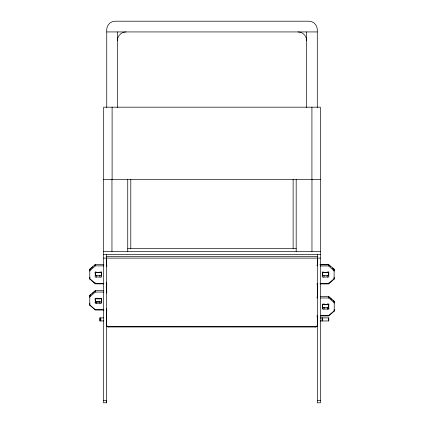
<?xml version="1.0" encoding="UTF-8"?>
<svg xmlns="http://www.w3.org/2000/svg" width="424" height="424" viewBox="0 0 424 424"><rect width="100%" height="100%" fill="white"/><g stroke="black" fill="none" stroke-linecap="round" stroke-linejoin="round"><path stroke-width="0.64" d="M103.848 310.034L95.326 310.034L89.782 305.227L89.787 295.337L95.336 290.535L103.859 290.541M103.859 283.847L95.336 283.847L89.793 279.04L89.798 269.15L95.347 264.348L103.869 264.348M95.331 298.236L95.331 302.354L95.331 300.468A0.996 0.864 0 0 0 95.177 300.648M101.537 273.66A0.996 0.864 0 0 1 101.336 273.915L101.336 272.033L101.336 275.796A0.996 0.864 0 0 1 101.336 277.02A0.996 0.864 0 0 1 99.921 277.02L96.746 277.015A0.996 0.864 0 0 1 95.331 277.015A0.996 0.864 0 0 1 95.331 275.796L95.331 272.033L95.331 273.915A0.996 0.864 0 0 1 95.177 273.74M101.336 302.354L101.336 298.236L101.336 300.118A0.996 0.864 0 0 0 101.537 299.863M106.572 309.759L106.567 325.091A1.749 1.511 0 0 0 108.316 326.602L315.557 326.66A1.749 1.511 0 0 0 317.306 325.15L317.311 316.802A0.996 0.864 0 0 1 317.385 315.52M106.583 283.476L106.583 290.843A0.996 0.864 0 0 1 106.244 292.258M106.583 284.414L106.583 283.19M106.594 258.089L106.588 264.656A0.996 0.864 0 0 1 106.249 266.071M317.332 258.115L317.327 264.719A0.996 0.864 0 0 0 317.327 265.938M328.812 273.544A0.996 0.864 0 0 1 328.558 273.915L328.558 272.033L328.558 275.796A0.996 0.864 0 0 1 328.558 277.02A0.996 0.864 0 0 1 327.148 277.02L323.968 277.02A0.996 0.864 0 0 1 322.558 277.015A0.996 0.864 0 0 1 322.558 275.796L322.558 272.033L322.558 273.915M322.669 304.066L322.669 308.184L322.669 306.303A0.996 0.864 0 0 0 322.447 306.594M328.669 308.184L328.669 304.066A0.996 0.864 0 0 0 328.801 303.929M320.046 283.91L328.568 283.91L334.117 279.109L334.117 269.219L328.574 264.417L320.051 264.412M320.586 315.938L328.664 315.938L334.213 311.137L334.218 301.247L328.674 296.44L320.592 296.44M89.798 269.505L93.031 266.701M94.42 265.504L95.347 264.703M89.798 270.676L95.347 265.875L103.869 265.88M89.787 295.692L91.176 294.495M92.098 293.694L94.875 291.288M89.787 296.869L95.336 292.062L103.859 292.067M334.117 278.754L328.568 283.555L320.046 283.555M334.213 310.781L328.664 315.583L320.586 315.583M106.747 31.933L317.284 31.933M127.735 248.517L296.185 248.517M103.535 251.575L320.385 251.575M103.535 254.628L320.385 254.628M106.594 256.557L317.332 256.589M103.535 258.115L320.385 258.115M320.051 264.767L328.574 264.772M320.051 265.943L328.574 265.943L334.117 270.751M106.212 266.521L106.594 266.521M101.559 272.987A0.996 0.864 0 0 0 99.926 272.69L96.746 272.69A0.996 0.864 0 0 0 95.204 272.828M328.812 273.067A0.996 0.864 0 0 0 327.148 272.69L323.968 272.69A0.996 0.864 0 0 0 322.426 272.828M95.204 275.351A0.996 0.864 0 0 0 96.746 275.489L99.921 275.489A0.996 0.864 0 0 0 101.559 275.197M322.426 275.351A0.996 0.864 0 0 0 323.968 275.489L327.148 275.489A0.996 0.864 0 0 0 328.812 275.118M106.212 282.177L106.594 282.177M103.859 283.492L95.336 283.492L89.793 278.685M106.212 292.936L106.594 292.936M320.592 297.966L328.674 297.971L334.218 302.773M101.559 299.19A0.996 0.864 0 0 0 99.926 298.899L96.746 298.894A0.996 0.864 0 0 0 95.204 299.037M95.204 301.554A0.996 0.864 0 0 0 96.746 301.692L99.921 301.692A0.996 0.864 0 0 0 101.559 301.4M96.746 302.047L99.921 302.047M95.331 301.999A0.996 0.864 0 0 0 95.331 303.224A0.996 0.864 0 0 0 96.746 303.224L99.921 303.224A0.996 0.864 0 0 0 101.336 303.224A0.996 0.864 0 0 0 101.336 301.999M322.447 305.02A0.996 0.864 0 0 1 324.079 304.729L327.259 304.729A0.996 0.864 0 0 1 328.801 304.867M322.447 307.23A0.996 0.864 0 0 0 324.079 307.522L327.259 307.522A0.996 0.864 0 0 0 328.801 307.384M106.212 308.598L106.594 308.598M322.669 307.829A0.996 0.864 0 0 0 322.669 309.054A0.996 0.864 0 0 0 324.079 309.054L327.259 309.054A0.996 0.864 0 0 0 328.669 309.054A0.996 0.864 0 0 0 328.669 307.829M103.848 309.679L95.326 309.679L89.782 304.872M103.488 317.889L99.926 317.889L99.926 320.947L103.726 320.947M320.099 317.889L328.78 317.889L328.807 320.947L320.099 320.947M106.212 323.751L106.594 323.751M106.567 325.441A1.749 1.511 0 0 0 108.316 326.957L315.557 327.015A1.749 1.511 0 0 0 317.274 325.78M103.535 400.41L106.594 400.41M317.332 400.41L320.385 400.41M106.212 401.931L106.594 401.931M329.035 265.17L330.423 266.373M332.268 267.973L334.117 269.574M328.674 296.795L331.907 299.598M332.829 300.399L334.218 301.602M334.218 301.247L334.218 303.128M334.213 309.255L334.213 311.137M334.117 269.219L334.117 271.106M334.117 277.227L334.117 279.109M328.674 296.44L328.674 297.971M328.669 304.066L328.669 305.948A0.996 0.864 0 0 0 328.801 305.81M328.669 307.994L328.669 306.303A0.996 0.864 0 0 1 328.801 306.441M328.574 264.417L328.574 265.943M328.558 275.796L328.558 274.27A0.996 0.864 0 0 1 328.812 274.641M328.568 282.893L328.568 283.91M328.547 317.889L328.547 320.947M327.259 303.769L327.259 304.729M327.259 307.522L327.259 309.054M327.148 271.954L327.148 272.69M327.148 275.489L327.148 277.02M324.079 303.706L324.079 304.729M324.079 307.522L324.079 309.054M323.968 275.489L323.968 277.02M322.669 304.257L322.669 305.948A0.996 0.864 0 0 1 322.447 305.656M322.696 317.889L322.696 320.947M322.558 274.264L322.558 275.796M322.081 317.889L322.081 320.947M320.337 179.379L320.337 107.182L103.689 107.182L103.689 179.379M317.284 107.442L317.284 29.622A8.422 8.422 0 0 0 308.863 21.2L115.169 21.2A8.422 8.422 0 0 0 106.747 29.622L106.747 107.442M317.332 254.628L317.332 402.789L320.385 402.8L320.385 179.379L103.535 179.379L103.535 402.789L106.594 402.8L106.594 254.628M315.557 326.252L315.557 327.015M311.963 179.379L311.963 251.575M311.921 107.182L311.921 179.379M306.552 31.933L306.552 107.68M296.185 179.379L296.185 251.575M293.132 179.379L293.132 248.517M130.788 179.379L130.788 248.517M127.735 179.379L127.735 251.575M117.48 31.933L117.48 107.68M112.111 107.182L112.111 179.379M111.957 179.379L111.957 251.575M108.316 326.22L108.316 326.957M101.336 275.796L101.336 274.27A0.996 0.864 0 0 1 101.559 274.561M101.336 302.068L101.336 300.473A0.996 0.864 0 0 1 101.559 300.764M100.838 317.889L100.838 320.947M99.963 317.889L99.963 320.947M99.926 271.954L99.926 272.69M99.921 275.489L99.921 277.02M99.926 298.257L99.926 298.899M99.921 301.692L99.921 303.224M96.746 275.489L96.746 277.015M96.746 301.692L96.746 303.224M95.347 264.348L95.347 265.875M95.331 275.796L95.331 274.264A0.996 0.864 0 0 0 95.177 274.445M95.336 282.824L95.336 283.847M95.336 290.535L95.336 292.062M95.331 298.332L95.331 300.118A0.996 0.864 0 0 1 95.177 299.943M89.798 269.15L89.798 271.031M89.793 277.158L89.793 279.04M89.787 295.337L89.787 297.219M89.782 303.346L89.782 305.227M328.812 275.473A0.996 0.864 0 0 1 328.558 275.844M328.558 274.62A0.996 0.864 0 0 1 328.812 274.996M328.812 272.012A0.996 0.864 0 0 1 328.558 272.388M322.558 275.844A0.996 0.864 0 0 1 322.426 275.706M328.801 307.739A0.996 0.864 0 0 1 328.425 308.036M327.508 308.036A0.996 0.864 0 0 1 327.259 307.877M328.669 306.658A0.996 0.864 0 0 1 328.801 306.796M328.801 304.284A0.996 0.864 0 0 1 328.669 304.421M322.669 304.421A0.996 0.864 0 0 1 322.484 304.209M324.079 307.877A0.996 0.864 0 0 1 323.83 308.036M322.913 308.036A0.996 0.864 0 0 1 322.447 307.586M322.447 306.95A0.996 0.864 0 0 1 322.669 306.653M101.559 275.552A0.996 0.864 0 0 1 101.336 275.844M101.336 274.62A0.996 0.864 0 0 1 101.559 274.916M101.537 272.134A0.996 0.864 0 0 1 101.336 272.388M95.331 272.388A0.996 0.864 0 0 1 95.177 272.213M95.331 275.844A0.996 0.864 0 0 1 95.204 275.706M95.177 274.794A0.996 0.864 0 0 1 95.331 274.62M101.559 301.756A0.996 0.864 0 0 1 101.257 302.105M101.336 300.823A0.996 0.864 0 0 1 101.559 301.12M101.537 298.337A0.996 0.864 0 0 1 101.336 298.591M95.331 298.591A0.996 0.864 0 0 1 95.177 298.416M95.411 302.105A0.996 0.864 0 0 1 95.204 301.909M95.177 301.003A0.996 0.864 0 0 1 95.331 300.823M317.391 298.024A0.996 0.864 0 0 1 317.316 296.742L317.322 284.78A0.996 0.864 0 0 1 317.396 283.497M106.588 264.353A0.996 0.864 0 0 1 106.249 264.544M106.244 283.301A0.996 0.864 0 0 1 106.583 284.716M106.419 290.652A0.996 0.864 0 0 1 106.244 290.731M106.233 309.488A0.996 0.864 0 0 1 106.572 310.903M328.558 273.56A0.996 0.864 0 0 0 328.558 272.341A0.996 0.864 0 0 0 327.148 272.341L323.968 272.341A0.996 0.864 0 0 0 322.558 272.341A0.996 0.864 0 0 0 322.558 273.56M328.669 305.593A0.996 0.864 0 0 0 328.669 304.374A0.996 0.864 0 0 0 327.259 304.374L324.079 304.374A0.996 0.864 0 0 0 322.669 304.374A0.996 0.864 0 0 0 322.669 305.593M101.336 273.56A0.996 0.864 0 0 0 101.336 272.341A0.996 0.864 0 0 0 99.926 272.341L96.746 272.341A0.996 0.864 0 0 0 95.331 272.335A0.996 0.864 0 0 0 95.331 273.56M101.336 299.763A0.996 0.864 0 0 0 101.336 298.544A0.996 0.864 0 0 0 99.926 298.544L96.746 298.544A0.996 0.864 0 0 0 95.331 298.544A0.996 0.864 0 0 0 95.331 299.763M117.48 40.354A8.422 8.422 0 0 1 125.902 31.933M298.13 31.933A8.422 8.422 0 0 1 306.552 40.354"/></g></svg>
